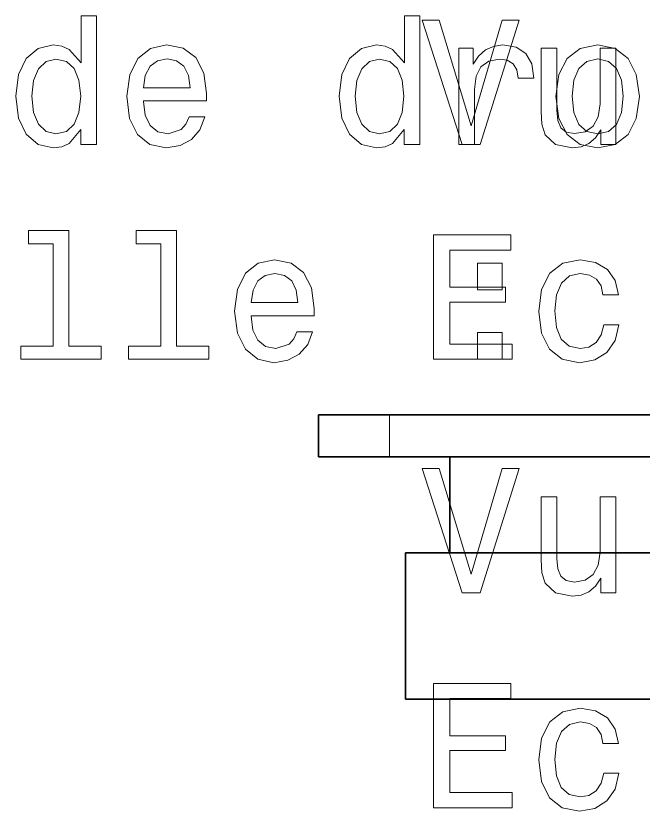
# Model space of a CAD drawing. Extents: x 487 to 800, y 314 to 605.
# Drawn here: x 569.19 to 586.86, y 356.82 to 379.21 of the extents above; entities that cross this region are included whole.
import ezdxf

# ---------------------------------------------------------------- set-up
doc = ezdxf.new("R2010")
doc.units = 0

msp = doc.modelspace()

# ---------------------------------------------------------------- linework, layer by layer
at = {"color": 7, "lineweight": 35, "ltscale": 0.05}
for p, q in [((577.717, 367.975), (579.717, 367.975)), ((577.717, 366.796), (579.717, 366.796))]:
    msp.add_line(p, q, dxfattribs=at)
at = {"color": 7, "lineweight": 35, "ltscale": 0.0295}
msp.add_line((577.717, 367.975), (577.717, 366.796), dxfattribs=at)
at = {"color": 7, "lineweight": 35}
for p, q in [((579.717, 367.975), (608.717, 367.975)), ((579.717, 366.796), (608.717, 366.796))]:
    msp.add_line(p, q, dxfattribs=at)
at = {"color": 7, "lineweight": 13, "ltscale": 0.0295}
msp.add_line((579.717, 367.975), (579.717, 366.796), dxfattribs=at)
at = {"color": 7, "lineweight": 35, "ltscale": 0.0675}
msp.add_line((581.417, 366.796), (581.417, 364.095), dxfattribs=at)
at = {"color": 7, "lineweight": 35, "ltscale": 0.4625}
for p, q in [((580.167, 364.095), (598.667, 364.095)), ((580.167, 359.975), (598.667, 359.975))]:
    msp.add_line(p, q, dxfattribs=at)
at = {"color": 7, "lineweight": 35, "ltscale": 0.103}
msp.add_line((580.167, 364.095), (580.167, 359.975), dxfattribs=at)
at = {"color": 7, "lineweight": 13}
for points in [[(571.021, 376.009), (571.021, 375.59), (571.465, 375.59), (571.465, 379.211), (571.026, 379.211), (571.026, 377.885), (570.688, 378.268), (570.481, 378.359), (570.244, 378.394), (569.816, 378.293), (569.483, 378.011), (569.266, 377.557), (569.19, 376.947), (569.266, 376.336), (569.483, 375.877), (569.816, 375.59), (570.244, 375.494), (570.481, 375.529), (570.693, 375.62)], [(580.129, 376.009), (580.129, 375.59), (580.573, 375.59), (580.573, 379.211), (580.134, 379.211), (580.134, 377.885), (579.796, 378.268), (579.59, 378.359), (579.352, 378.394), (578.924, 378.293), (578.591, 378.011), (578.374, 377.557), (578.298, 376.947), (578.374, 376.336), (578.591, 375.877), (578.924, 375.59), (579.352, 375.494), (579.59, 375.529), (579.801, 375.62)], [(582.891, 379.095), (582.013, 376.114), (581.111, 379.095), (580.632, 379.095), (581.761, 375.59), (582.266, 375.59), (583.37, 379.095)], [(572.781, 376.815), (574.556, 376.815), (574.561, 377.022), (574.481, 377.602), (574.259, 378.036), (573.906, 378.298), (573.437, 378.394), (572.978, 378.293), (572.625, 378.011), (572.398, 377.552), (572.317, 376.947), (572.393, 376.326), (572.62, 375.872), (572.968, 375.59), (573.422, 375.494), (573.815, 375.56), (574.138, 375.731), (574.375, 376.003), (574.511, 376.367), (574.072, 376.367), (573.981, 376.165), (573.85, 376.014), (573.477, 375.893), (573.19, 375.948), (572.973, 376.125), (572.832, 376.412), (572.781, 376.8)], [(581.667, 375.59), (582.111, 375.59), (582.111, 377.138), (582.156, 377.511), (582.293, 377.779), (582.515, 377.94), (582.812, 377.996), (583.034, 377.96), (583.2, 377.859), (583.301, 377.688), (583.337, 377.456), (583.785, 377.456), (583.725, 377.864), (583.559, 378.157), (583.281, 378.333), (582.903, 378.394), (582.646, 378.354), (582.424, 378.253), (582.227, 378.081), (582.071, 377.849), (582.071, 378.298), (581.667, 378.298)], [(584.406, 376.942), (584.487, 376.326), (584.718, 375.872), (585.087, 375.59), (585.581, 375.494), (586.07, 375.59), (586.438, 375.867), (586.67, 376.321), (586.756, 376.942), (586.67, 377.557), (586.438, 378.016), (586.07, 378.293), (585.581, 378.394), (585.087, 378.293), (584.718, 378.011), (584.487, 377.557)], [(586.093, 378.298), (585.65, 378.298), (585.65, 376.735), (585.599, 376.372), (585.453, 376.109), (585.226, 375.948), (584.928, 375.898), (584.691, 375.938), (584.54, 376.059), (584.454, 376.266), (584.434, 376.558), (584.434, 378.298), (583.99, 378.298), (583.99, 376.518), (584.005, 376.16), (584.101, 375.862), (584.394, 375.59), (584.863, 375.494), (585.115, 375.529), (585.332, 375.62), (585.518, 375.777), (585.67, 376.003), (585.67, 375.59), (586.093, 375.59)], [(570.32, 377.996), (570.613, 377.925), (570.834, 377.728), (570.966, 377.4), (571.016, 376.947), (570.966, 376.488), (570.834, 376.16), (570.613, 375.958), (570.32, 375.893), (570.043, 375.958), (569.831, 376.16), (569.69, 376.493), (569.644, 376.947), (569.69, 377.395), (569.831, 377.723), (570.043, 377.925)], [(572.781, 377.189), (572.837, 377.537), (572.973, 377.794), (573.18, 377.95), (573.452, 378.006), (573.719, 377.95), (573.926, 377.794), (574.052, 377.537), (574.097, 377.189)], [(579.428, 377.996), (579.721, 377.925), (579.943, 377.728), (580.074, 377.4), (580.124, 376.947), (580.074, 376.488), (579.943, 376.16), (579.721, 375.958), (579.428, 375.893), (579.151, 375.958), (578.939, 376.16), (578.798, 376.493), (578.752, 376.947), (578.798, 377.395), (578.939, 377.723), (579.151, 377.925)], [(584.86, 376.947), (584.905, 377.4), (585.046, 377.728), (585.273, 377.93), (585.581, 378.001), (585.883, 377.93), (586.11, 377.733), (586.252, 377.4), (586.302, 376.947), (586.252, 376.488), (586.11, 376.155), (585.883, 375.953), (585.581, 375.887), (585.273, 375.953), (585.046, 376.155), (584.905, 376.488)], [(570.239, 372.791), (570.239, 369.916), (569.327, 369.916), (569.327, 369.543), (571.591, 369.543), (571.591, 369.916), (570.683, 369.916), (570.683, 373.164), (569.543, 373.164), (569.543, 372.791)], [(573.275, 372.791), (573.275, 369.916), (572.363, 369.916), (572.363, 369.543), (574.627, 369.543), (574.627, 369.916), (573.719, 369.916), (573.719, 373.164), (572.579, 373.164), (572.579, 372.791)], [(580.954, 369.543), (583.173, 369.543), (583.173, 369.967), (581.418, 369.967), (581.418, 371.152), (582.982, 371.152), (582.982, 371.57), (581.418, 371.57), (581.418, 372.619), (583.133, 372.619), (583.133, 373.043), (580.954, 373.043)], [(575.817, 370.769), (577.592, 370.769), (577.597, 370.975), (577.517, 371.555), (577.295, 371.989), (576.942, 372.251), (576.473, 372.347), (576.014, 372.246), (575.661, 371.964), (575.434, 371.505), (575.353, 370.9), (575.429, 370.279), (575.656, 369.826), (576.004, 369.543), (576.458, 369.447), (576.851, 369.513), (577.174, 369.684), (577.411, 369.957), (577.547, 370.32), (577.108, 370.32), (577.017, 370.118), (576.886, 369.967), (576.513, 369.846), (576.226, 369.901), (576.009, 370.078), (575.868, 370.365), (575.817, 370.753)], [(585.73, 371.354), (586.169, 371.354), (586.078, 371.757), (585.861, 372.075), (585.523, 372.271), (585.085, 372.347), (584.601, 372.246), (584.232, 371.964), (584, 371.505), (583.92, 370.89), (583.995, 370.279), (584.222, 369.826), (584.58, 369.543), (585.07, 369.447), (585.503, 369.523), (585.841, 369.735), (586.073, 370.068), (586.174, 370.511), (585.75, 370.511), (585.675, 370.229), (585.534, 370.017), (585.332, 369.886), (585.085, 369.846), (584.777, 369.911), (584.555, 370.113), (584.419, 370.441), (584.374, 370.905), (584.419, 371.359), (584.56, 371.686), (584.787, 371.888), (585.085, 371.959), (585.347, 371.913), (585.544, 371.797), (585.675, 371.606)], [(582.197, 371.5), (582.893, 371.5), (582.893, 372.251), (582.197, 372.251)], [(575.817, 371.142), (575.873, 371.49), (576.009, 371.747), (576.216, 371.903), (576.488, 371.959), (576.755, 371.903), (576.962, 371.747), (577.088, 371.49), (577.133, 371.142)], [(582.197, 369.543), (582.893, 369.543), (582.893, 370.295), (582.197, 370.295)], [(582.891, 366.469), (582.013, 363.488), (581.111, 366.469), (580.632, 366.469), (581.761, 362.964), (582.266, 362.964), (583.37, 366.469)], [(586.093, 365.672), (585.65, 365.672), (585.65, 364.108), (585.599, 363.745), (585.453, 363.483), (585.226, 363.322), (584.928, 363.271), (584.691, 363.312), (584.54, 363.433), (584.454, 363.639), (584.434, 363.932), (584.434, 365.672), (583.99, 365.672), (583.99, 363.892), (584.005, 363.533), (584.101, 363.236), (584.394, 362.964), (584.863, 362.868), (585.115, 362.903), (585.332, 362.994), (585.518, 363.15), (585.67, 363.377), (585.67, 362.964), (586.093, 362.964)], [(580.954, 356.917), (583.173, 356.917), (583.173, 357.34), (581.418, 357.34), (581.418, 358.526), (582.982, 358.526), (582.982, 358.944), (581.418, 358.944), (581.418, 359.993), (583.133, 359.993), (583.133, 360.417), (580.954, 360.417)], [(585.73, 358.727), (586.169, 358.727), (586.078, 359.131), (585.861, 359.448), (585.523, 359.645), (585.085, 359.721), (584.601, 359.62), (584.232, 359.337), (584, 358.879), (583.92, 358.263), (583.995, 357.653), (584.222, 357.199), (584.58, 356.917), (585.07, 356.821), (585.503, 356.897), (585.841, 357.108), (586.073, 357.441), (586.174, 357.885), (585.75, 357.885), (585.675, 357.603), (585.534, 357.391), (585.332, 357.26), (585.085, 357.219), (584.777, 357.285), (584.555, 357.487), (584.419, 357.814), (584.374, 358.278), (584.419, 358.732), (584.56, 359.06), (584.787, 359.262), (585.085, 359.332), (585.347, 359.287), (585.544, 359.171), (585.675, 358.979)]]:
    msp.add_lwpolyline(points, close=True, dxfattribs=at)

doc.saveas('drawing.dxf')
